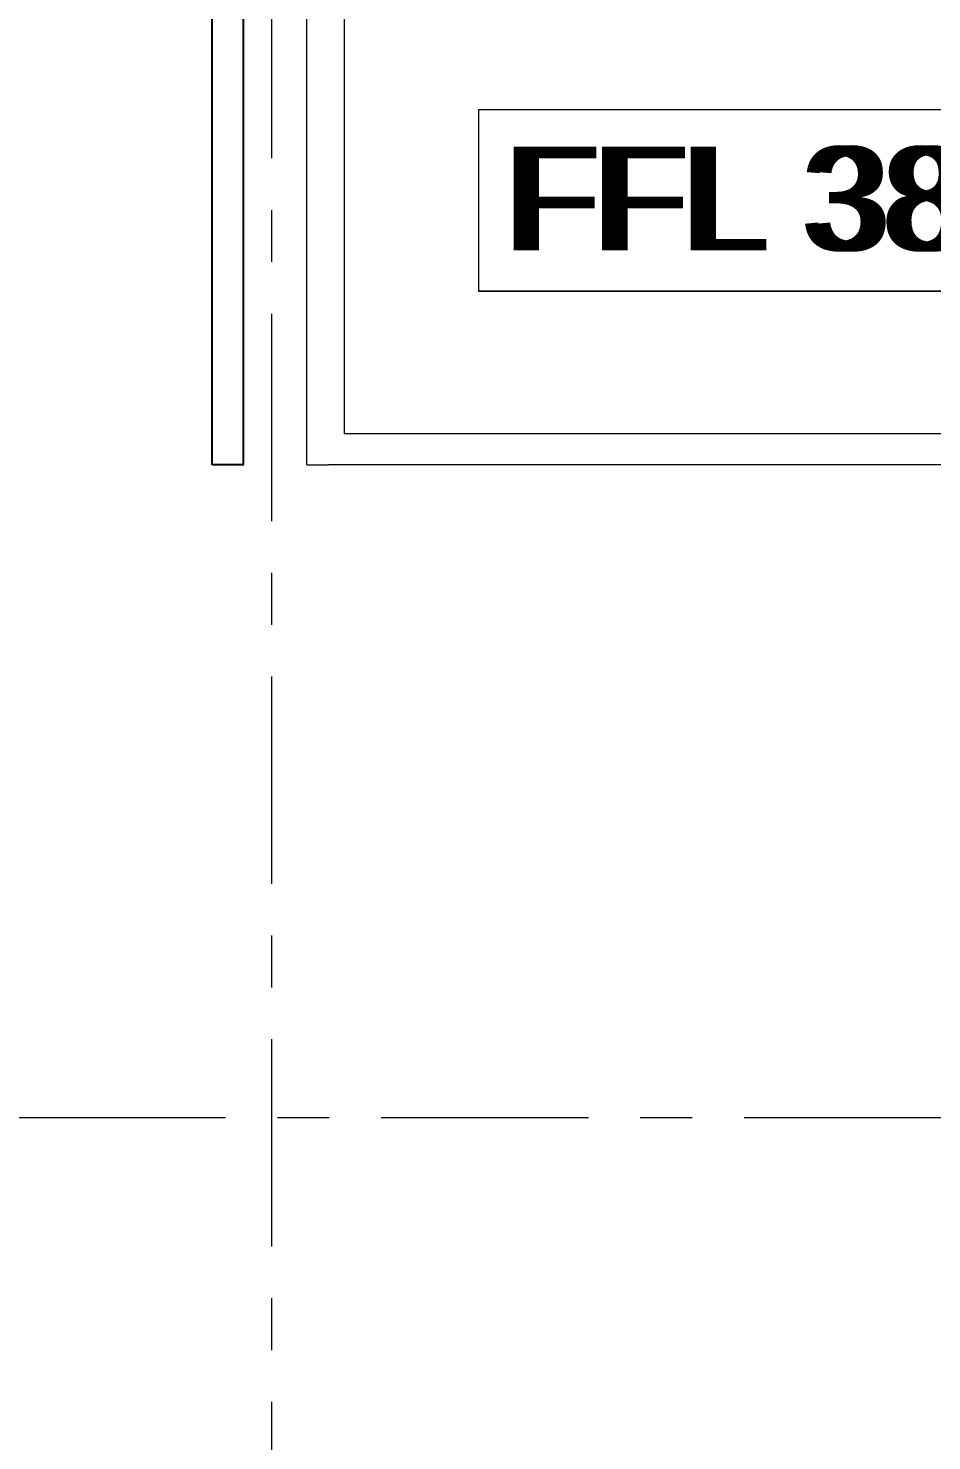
# Model space of a CAD drawing. Header units: millimetres. Extents: x -1834842 to 700335, y -490313101 to 518363.
# Drawn here: x -1199420 to -1195064, y 289210 to 296025 of the extents above; entities that cross this region are included whole.
import ezdxf

# ---------------------------------------------------------------- set-up
doc = ezdxf.new("R2010")
doc.units = ezdxf.units.MM
doc.header["$LTSCALE"] = 0.5
doc.linetypes.add('IDA - Grid Line', pattern=[3500, 2000, -500, 500, -500])
doc.layers.get('0').update_dxf_attribs({"color": 8})
doc.layers.add('0-LOWER ROOF', color=7, linetype='Continuous')
for name, color, linetype, lineweight, true_color in [('A-_ANOT----_D-1', 6, 'Continuous', 9, 0xff00ff), ('A-_WALL----_E', 6, 'Continuous', 9, 0xff00ff), ('S-_ANOTGRID_E-1', 9, 'IDA - Grid Line', 9, 0x808080)]:
    doc.layers.add(name, color=color, linetype=linetype, lineweight=lineweight, true_color=true_color)
doc.styles.add('Arial_1', font='arial.ttf', dxfattribs={"height": 500})

# ---------------------------------------------------------------- blocks, each defined once
blk = doc.blocks.new('BLK2-LOWER ROOF')
at = {"color": 8}
blk.add_lwpolyline([(-35476.6, -57202.4), (-35476.6, -38670.9), (-35326.6, -38670.9), (-35326.6, -57202.4)], close=True, dxfattribs=at)
at = {"layer": 'A-_ANOT----_D-1', "color": 8}
for p, q in [((-30192.2, -55490.8), (-34192.2, -55490.8)), ((-34192.2, -55490.8), (-34192.2, -56365.8)), ((-30192.2, -55490.8), (-34192.2, -55490.8)), ((-34192.2, -55490.8), (-34192.2, -56365.8)), ((-34192.2, -56365.8), (-30192.2, -56365.8)), ((-29740, -56365.8), (-34192.2, -56365.8)), ((-34192.2, -56365.8), (-30192.2, -56365.8)), ((-29740, -56365.8), (-34192.2, -56365.8))]:
    blk.add_line(p, q, dxfattribs=at)
at = {"layer": 'A-_WALL----_E', "color": 8}
for p, q in [((-34839.8, -38477.4), (-34839.8, -57052.4)), ((-35019.8, -57202.4), (-35019.8, -38627.4)), ((-34839.8, -57052.4), (-31039.8, -57052.4)), ((-35019.8, -57202.4), (-34914.8, -57202.4)), ((-31039.8, -57202.4), (-34914.8, -57202.4))]:
    blk.add_line(p, q, dxfattribs=at)
at = {"layer": 'S-_ANOTGRID_E-1', "color": 8}
for p, q in [((-35189.8, -19724.1), (-35189.8, -122559.3)), ((-52161.9, -60352.4), (-5336.8, -60352.4))]:
    blk.add_line(p, q, dxfattribs=at)
at = {"layer": 'A-_ANOT----_D-1', "color": 8, "style": 'Arial_1'}
blk.add_text('FFL 38.440', height=500, dxfattribs=at).set_placement((-34079.8, -56168.1))
at = {"layer": 'A-_ANOT----_D-1', "color": 8, "insert": (-34022.5, -55668.1), "char_height": 500, "width": 4272.668, "attachment_point": 1, "line_spacing_factor": 0.941778, "style": 'Arial_1'}
blk.add_mtext('FFL 38.440', dxfattribs=at)

msp = doc.modelspace()

# ---------------------------------------------------------------- block references
at = {"layer": '0-LOWER ROOF', "color": 6}
msp.add_blockref('BLK2-LOWER ROOF', (-1163057.1, 351121.7), dxfattribs=at)

doc.saveas('drawing.dxf')
